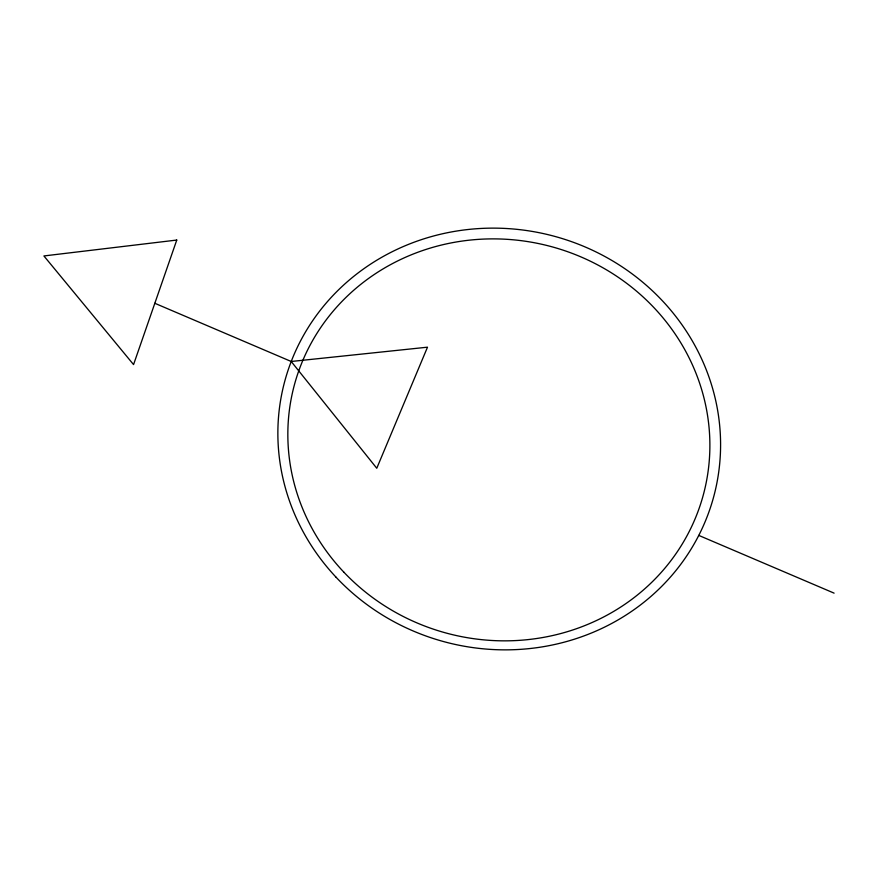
<?xml version="1.0" encoding="UTF-8"?>
<svg xmlns="http://www.w3.org/2000/svg" width="878" height="878" viewBox="0 0 878 878"><rect width="100%" height="100%" fill="white"/><g stroke="black" fill="none" stroke-linecap="round" stroke-linejoin="round"><path stroke-width="1.32" d="M291.211 361.484L427.498 347.183L376.772 468.259L291.211 361.484L154.824 303.283M698.778 535.404L834.1 593.144M176.763 240.056L133.555 364.589L43.9 255.948L176.763 240.056M336.098 577.263A222.112 210.083 14.6 0 0 710.39 507.703A222.112 210.083 14.6 0 0 451.171 231.99A222.112 210.083 14.6 0 0 336.098 577.263M343.704 572.006A211.73 200.228 14.6 0 0 700.304 504.938A211.73 200.228 14.6 0 0 452.587 242.646A211.73 200.228 14.6 0 0 343.704 572.006"/></g></svg>
